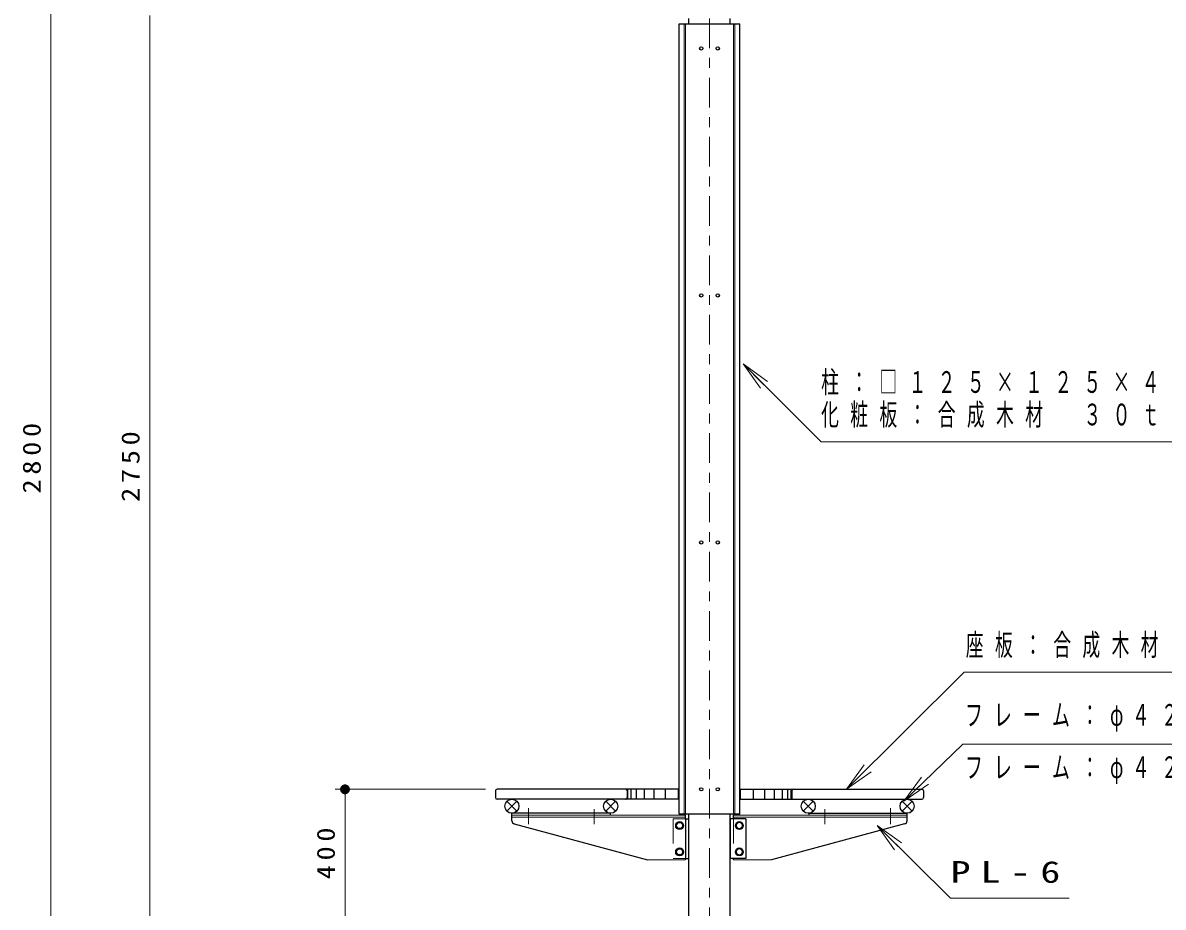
# Model space of a CAD drawing. Units: millimetres on the paper, scale 1:30. Extents: x -385 to 0, y -5 to 267.
# Drawn here: x -174.2 to -58.7, y 127.3 to 216.8 of the extents above; entities that cross this region are included whole.
import ezdxf

# ---------------------------------------------------------------- set-up
doc = ezdxf.new("R2010")
doc.units = ezdxf.units.MM
doc.linetypes.add('USER1', pattern=[4.5, 2.5, -2])
doc.linetypes.add('USER2', pattern=[6, 3, -1, 1, -1])
doc.layers.add('LY_1', color=131, linetype='Continuous', lineweight=25)
doc.styles.add('ＭＳ ゴシック', font='')
doc.styles.get('ＭＳ ゴシック').set_extended_font_data('MS Gothic')

# ---------------------------------------------------------------- blocks, each defined once
blk = doc.blocks.new('filled_dot')
at = {"color": 0, "linetype": 'Continuous', "lineweight": -2, "const_width": 1.25}
blk.add_lwpolyline([(-0.625, 0, 1), (0.625, 0, 1)], format="xyb", close=True, dxfattribs=at)

msp = doc.modelspace()

# ---------------------------------------------------------------- linework, layer by layer
at = {"layer": 'LY_1', "color": 7, "linetype": 'USER2', "lineweight": 13}
for p, q in [((-104.648, 94.284), (-104.648, 246.769)), ((-122.982, 135.723), (-122.982, 137.35)), ((-116.315, 135.723), (-116.315, 137.242)), ((-92.981, 135.723), (-92.981, 137.242)), ((-86.314, 135.723), (-86.314, 137.35))]:
    msp.add_line(p, q, dxfattribs=at)
at = {"layer": 'LY_1', "color": 7, "lineweight": 13}
for p, q in [((-171.314, 125.909), (-171.314, 219.242)), ((-161.314, 125.909), (-161.314, 217.575)), ((-99.485, 179.838), (-101.253, 182.313)), ((-101.253, 182.313), (-98.778, 180.545)), ((-101.253, 182.313), (-99.131, 180.192)), ((-90.776, 139.258), (-88.999, 141.726)), ((-90.776, 139.258), (-88.647, 141.371)), ((-88.295, 141.016), (-90.776, 139.258)), ((-84.977, 138.033), (-83.171, 140.48)), ((-84.977, 138.033), (-82.823, 140.12)), ((-82.475, 139.761), (-84.977, 138.033)), ((-127.315, 139.242), (-142.539, 139.242)), ((-141.539, 125.909), (-141.539, 139.242)), ((-125.151, 138.033), (-124.145, 137.026)), ((-124.145, 138.033), (-125.151, 137.026)), ((-114.145, 138.033), (-115.151, 137.026)), ((-115.151, 138.033), (-114.145, 137.026)), ((-95.15, 138.033), (-94.144, 137.026)), ((-94.144, 138.033), (-95.15, 137.026)), ((-84.144, 138.033), (-85.15, 137.026)), ((-85.15, 138.033), (-84.144, 137.026)), ((-107.064, 136.619), (-124.648, 136.619)), ((-107.064, 136.419), (-124.648, 136.419)), ((-102.231, 136.619), (-84.648, 136.619)), ((-102.231, 136.419), (-84.648, 136.419)), ((-85.906, 133.103), (-87.689, 135.567)), ((-87.689, 135.567), (-85.203, 133.815)), ((-87.689, 135.567), (-85.555, 133.459)), ((-107.064, 132.119), (-110.914, 132.119)), ((-102.231, 132.119), (-98.382, 132.119))]:
    msp.add_line(p, q, dxfattribs=at)
at = {"layer": 'LY_1', "color": 7}
for p, q in [((-106.731, 216.742), (-106.731, 217.275)), ((-102.564, 216.742), (-102.564, 217.275)), ((-126.315, 139.074), (-126.315, 138.408)), ((-107.731, 139.242), (-126.148, 139.241)), ((-112.982, 139.075), (-112.982, 138.408)), ((-112.914, 138.242), (-112.914, 139.242)), ((-112.591, 138.242), (-112.591, 139.242)), ((-112.027, 138.242), (-112.027, 139.242)), ((-111.239, 138.242), (-111.239, 139.242)), ((-110.251, 138.242), (-110.251, 139.242)), ((-109.092, 138.242), (-109.092, 139.242)), ((-107.799, 138.242), (-107.799, 139.242)), ((-101.564, 139.242), (-83.147, 139.241)), ((-101.497, 138.242), (-101.497, 139.242)), ((-100.203, 138.242), (-100.203, 139.242)), ((-99.044, 138.242), (-99.044, 139.242)), ((-98.056, 138.242), (-98.056, 139.242)), ((-97.268, 138.242), (-97.268, 139.242)), ((-96.704, 138.242), (-96.704, 139.242)), ((-96.382, 138.242), (-96.382, 139.242)), ((-96.314, 139.075), (-96.314, 138.408)), ((-82.98, 139.074), (-82.98, 138.408)), ((-107.731, 138.242), (-126.148, 138.241)), ((-101.564, 138.242), (-83.147, 138.241)), ((-124.648, 136.054), (-124.648, 136.829)), ((-114.709, 136.819), (-124.648, 136.819)), ((-114.709, 136.819), (-114.709, 136.619)), ((-107.064, 136.242), (-107.064, 136.619)), ((-107.064, 136.242), (-107.064, 132.242)), ((-107.064, 136.242), (-106.731, 136.242)), ((-106.731, 111.209), (-106.731, 136.742)), ((-102.564, 111.209), (-102.564, 136.742)), ((-102.564, 136.242), (-102.564, 132.242)), ((-100.959, 136.242), (-102.564, 136.242)), ((-102.231, 136.242), (-102.231, 136.619)), ((-100.959, 136.242), (-100.959, 132.242)), ((-94.586, 136.819), (-94.586, 136.619)), ((-94.586, 136.819), (-84.648, 136.819)), ((-84.648, 136.054), (-84.648, 136.829)), ((-124.401, 135.732), (-110.914, 132.119)), ((-84.895, 135.732), (-98.382, 132.119)), ((-107.064, 132.119), (-107.064, 132.242)), ((-107.064, 132.242), (-106.731, 132.242)), ((-100.959, 132.242), (-102.564, 132.242)), ((-102.231, 132.119), (-102.231, 132.242))]:
    msp.add_line(p, q, dxfattribs=at)
at = {"layer": 'LY_1', "color": 70}
for p, q in [((-107.731, 216.742), (-101.564, 216.742)), ((-107.731, 136.742), (-107.731, 216.742)), ((-101.564, 136.742), (-101.564, 216.742)), ((-101.564, 136.742), (-107.731, 136.742))]:
    msp.add_line(p, q, dxfattribs=at)
at = {"layer": 'LY_1', "color": 70, "lineweight": 13}
for p, q in [((-107.203, 136.742), (-107.203, 216.742)), ((-107.085, 136.742), (-107.085, 216.742)), ((-102.21, 136.742), (-102.21, 216.742)), ((-102.092, 136.742), (-102.092, 216.742))]:
    msp.add_line(p, q, dxfattribs=at)
at = {"layer": 'LY_1', "color": 7, "linetype": 'USER1', "lineweight": 13}
for p, q in [((-108.336, 136.242), (-107.064, 136.242)), ((-108.336, 136.242), (-108.336, 132.242)), ((-102.231, 136.242), (-102.231, 132.242)), ((-108.336, 132.242), (-107.064, 132.242))]:
    msp.add_line(p, q, dxfattribs=at)
at = {"layer": 'LY_1', "color": 3}
for p, q in [((-108.016, 135.575), (-107.843, 135.875)), ((-107.843, 135.275), (-108.016, 135.575)), ((-107.843, 135.875), (-107.496, 135.875)), ((-107.496, 135.275), (-107.843, 135.275)), ((-107.496, 135.875), (-107.323, 135.575)), ((-107.323, 135.575), (-107.496, 135.275)), ((-101.799, 135.875), (-101.972, 135.575)), ((-101.972, 135.575), (-101.799, 135.275)), ((-101.453, 135.875), (-101.799, 135.875)), ((-101.799, 135.275), (-101.453, 135.275)), ((-101.28, 135.575), (-101.453, 135.875)), ((-101.453, 135.275), (-101.28, 135.575)), ((-108.016, 132.909), (-107.843, 133.209)), ((-107.843, 132.609), (-108.016, 132.909)), ((-107.843, 133.209), (-107.496, 133.209)), ((-107.496, 133.209), (-107.323, 132.909)), ((-107.323, 132.909), (-107.496, 132.609)), ((-101.799, 133.209), (-101.972, 132.909)), ((-101.972, 132.909), (-101.799, 132.609)), ((-101.453, 133.209), (-101.799, 133.209)), ((-101.28, 132.909), (-101.453, 133.209)), ((-101.453, 132.609), (-101.28, 132.909)), ((-107.496, 132.609), (-107.843, 132.609)), ((-101.799, 132.609), (-101.453, 132.609))]:
    msp.add_line(p, q, dxfattribs=at)
at = {"layer": 'LY_1', "color": 7, "lineweight": 13}
for points in [[(-101.253, 182.313), (-93.346, 174.407), (-51.346, 174.407)], [(-90.776, 139.258), (-78.851, 151.095), (-45.7, 151.095)], [(-84.977, 138.033), (-79.001, 143.826), (-36.775, 143.826)], [(-87.689, 135.567), (-80.239, 128.208), (-68.239, 128.208)]]:
    msp.add_lwpolyline(points, dxfattribs=at)
at = {"layer": 'LY_1', "color": 70}
for centre in [(-105.481, 214.242), (-103.814, 214.242), (-105.481, 189.242), (-103.814, 189.242), (-105.481, 164.242), (-103.814, 164.242), (-105.481, 139.242), (-103.814, 139.242)]:
    msp.add_circle(centre, 0.167, dxfattribs=at)
at = {"layer": 'LY_1', "color": 7}
for centre in [(-124.648, 137.529), (-114.648, 137.53), (-94.647, 137.53), (-84.647, 137.529)]:
    msp.add_circle(centre, 0.712, dxfattribs=at)
at = {"layer": 'LY_1', "color": 3}
for centre in [(-107.669, 135.575), (-101.626, 135.575), (-107.669, 132.909), (-101.626, 132.909)]:
    msp.add_circle(centre, 0.4, dxfattribs=at)
at = {"layer": 'LY_1', "color": 3, "lineweight": 13}
for centre in [(-107.669, 135.575), (-101.626, 135.575), (-107.669, 132.909), (-101.626, 132.909)]:
    msp.add_circle(centre, 0.3, dxfattribs=at)
at = {"layer": 'LY_1', "color": 7}
for centre, radius, start, end in [((-126.148, 139.074), 0.167, 90.00254, 180.00255), ((-113.148, 139.075), 0.167, 0.00255, 90.00255), ((-96.147, 139.075), 0.167, 89.99745, 179.99745), ((-83.147, 139.074), 0.167, 359.99745, 89.99746), ((-126.148, 138.408), 0.167, 180.00255, 270.00255), ((-113.148, 138.408), 0.167, 270.00254, 0.00255), ((-96.147, 138.408), 0.167, 179.99745, 269.99746), ((-83.147, 138.408), 0.167, 269.99745, 359.99745), ((-124.314, 136.054), 0.333, 180, 255), ((-84.981, 136.054), 0.333, 285, 0)]:
    msp.add_arc(centre, radius, start, end, dxfattribs=at)

# ---------------------------------------------------------------- block references
at = {"layer": 'LY_1', "color": 7, "lineweight": 13, "xscale": 0.4, "yscale": 0.4, "rotation": 270}
msp.add_blockref('filled_dot', (-141.539, 139.242), dxfattribs=at)

# ---------------------------------------------------------------- texts
at = {"layer": 'LY_1', "color": 7, "char_height": 2.199, "attachment_point": 4, "style": 'ＭＳ ゴシック'}
for s, insert in [('\\T1.64;\\W0.6;柱：□１２５×１２５×４．５', (-93.346, 180.357)), ('\\T1.64;\\W0.6;化粧板：合成木材\u3000３０ｔ', (-93.346, 177.057)), ('\\T1.64;\\W0.6;座板：合成木材\u3000３０ｔ', (-78.7, 153.745)), ('\\T1.63;\\W0.6;フレーム：φ４２．７×３．５', (-78.775, 146.476)), ('\\T1.63;\\W0.6;フレーム：φ４２．７×３．５', (-78.775, 141.176)), ('\\T1.5;\\W1.35;PL-6', (-80.239, 130.858))]:
    msp.add_mtext(s, dxfattribs=dict(at, insert=insert))
at = {"layer": 'LY_1', "color": 7, "char_height": 1.833, "attachment_point": 8, "rotation": 90, "style": 'ＭＳ ゴシック'}
for s, insert in [('\\T1.33;\\W1.15;2800', (-172.314, 173.003)), ('\\T1.33;\\W1.15;2750', (-162.314, 172.151)), ('\\T1.33;\\W1.15;400', (-142.539, 132.992))]:
    msp.add_mtext(s, dxfattribs=dict(at, insert=insert))

doc.saveas('drawing.dxf')
